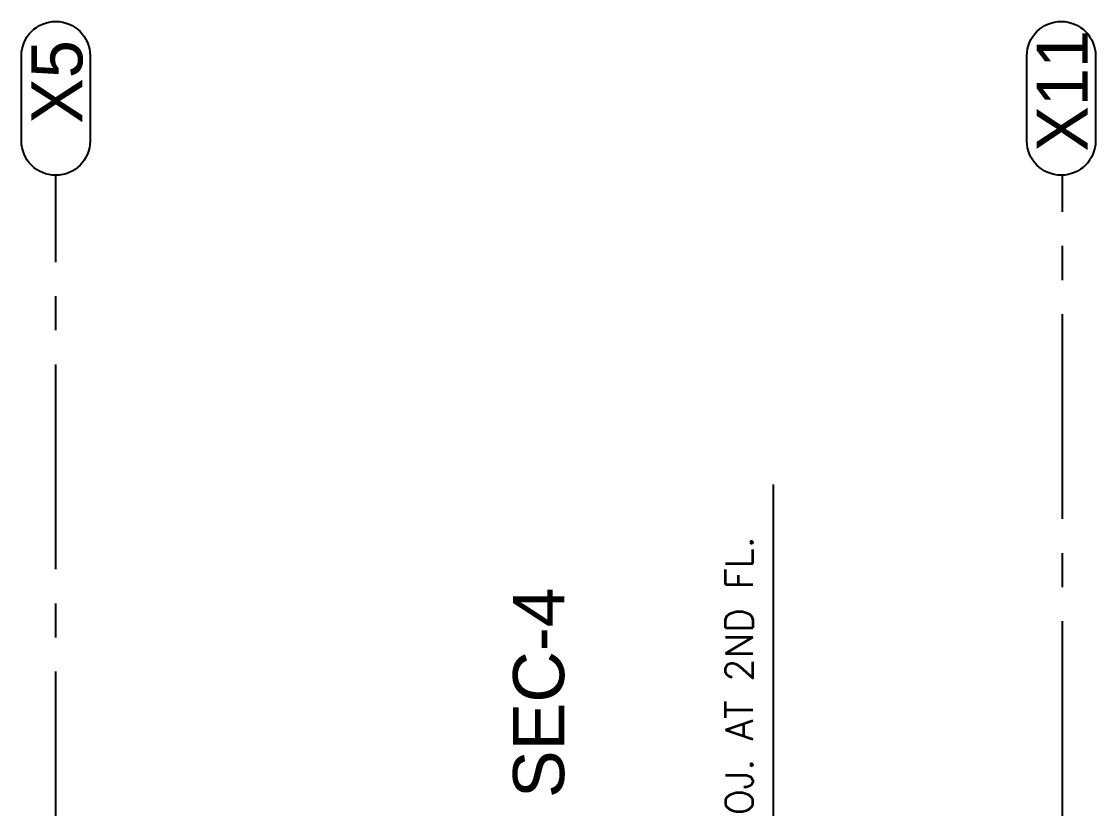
# Model space of a CAD drawing. Header units: millimetres. Extents: x 1124992 to 1258557, y -5767803 to -5695799.
# Drawn here: x 1195441 to 1199378, y -5700619 to -5697736 of the extents above; entities that cross this region are included whole.
import ezdxf

# ---------------------------------------------------------------- set-up
doc = ezdxf.new("R2010")
doc.units = ezdxf.units.MM
doc.header["$LTSCALE"] = 1000
doc.header["$MEASUREMENT"] = 0
for name, pattern in [('$36$HIDDEN', [0.375, 0.25, -0.125]), ('$5$AUDIT_D_120904163729-0', [0]), ('$5$HIDDEN', [0.375, 0.25, -0.125]), ('AUDIT_D_120904163729-0', [0]), ('T8_PROFILE SECTIONS$0$PHANTOM2', [1.25, 0.625, -0.125, 0.125, -0.125, 0.125, -0.125]), ('T8_REFUGE COLUMNS$0$AUDIT_D_120904163729-0', [0]), ('T8_REFUGE COLUMNS$0$CENTER2', [1.125, 0.75, -0.125, 0.125, -0.125])]:
    doc.linetypes.add(name, pattern=pattern)
doc.layers.get('0').update_dxf_attribs({"linetype": 'AUDIT_D_120904163729-0'})
for name, color, linetype in [('$1$A-DIM', 1, '$5$AUDIT_D_120904163729-0'), ('$21$A-DIMENSIONS', 2, '$36$HIDDEN'), ('T8_PROFILE SECTIONS$0$A-PROFILE SECTIONS', 81, 'T8_PROFILE SECTIONS$0$PHANTOM2'), ('T8_REFUGE COLUMNS$0$A-CENTERLINE', 193, 'T8_REFUGE COLUMNS$0$CENTER2'), ('T8_REFUGE COLUMNS$0$A-COLUMN GRID NUMBERING', 4, 'T8_REFUGE COLUMNS$0$AUDIT_D_120904163729-0'), ('T8_TYPICAL COLUMNS$0$A-RCC COLS', 3, 'Continuous')]:
    doc.layers.add(name, color=color, linetype=linetype)
doc.layers.add('T8(T9 IS SIMILAR)$0$D&W', color=8, linetype='Continuous', lineweight=25)
doc.styles.add('$6$Romans 1', font='romans.shx', dxfattribs={"height": 100})
doc.styles.add('T8_PROFILE SECTIONS$0$arial', font='sanss___.ttf')
doc.styles.add('T8_REFUGE COLUMNS$0$STANDARD', font='GOTHIC.TTF')
doc.dimstyles.new('$2$ALPINE S', dxfattribs={"dimscale": 0, "dimtxt": 100, "dimasz": 75, "dimexe": 0, "dimexo": 0, "dimgap": 75, "dimtad": 1, "dimdec": 0, "dimzin": 0, "dimdsep": 46, "dimtxsty": '$6$Romans 1', "dimblk": '$6$_ArchTick', "dimcen": 0.09, "dimclrd": 256, "dimclre": 256, "dimclrt": 7, "dimadec": 0, "dimazin": 0, "dimtfac": 1, "dimtdec": 0, "dimtofl": 0, "dimtmove": 1, "dimatfit": 0, "dimldrblk": '$2$_Open90', "dimfxl": 1, "dimtolj": 1, "dimtzin": 0, "dimarcsym": 0})

# ---------------------------------------------------------------- blocks, each defined once
blk = doc.blocks.new('T8_REFUGE COLUMNS')
at = {"layer": 'T8_REFUGE COLUMNS$0$A-CENTERLINE'}
for p, q in [((1195567.1, -5727867.6), (1195567.1, -5698299.6)), ((1199257.1, -5728808.5), (1199257.1, -5698299.6))]:
    blk.add_line(p, q, dxfattribs=at)
at = {"layer": 'T8_REFUGE COLUMNS$0$A-COLUMN GRID NUMBERING', "linetype": 'ByBlock'}
for points in [[(1195692.9, -5698173.8, -1), (1195441.2, -5698173.8), (1195441.2, -5697862.2, -1), (1195692.9, -5697862.2)], [(1199377.7, -5698173.5, -1), (1199126, -5698173.5), (1199126, -5697862.2, -1), (1199377.7, -5697862.2)]]:
    blk.add_lwpolyline(points, format="xyb", close=True, dxfattribs=at)
at = {"layer": 'T8_REFUGE COLUMNS$0$A-COLUMN GRID NUMBERING', "linetype": 'ByBlock', "char_height": 187.5, "attachment_point": 1, "rotation": 90, "style": 'T8_REFUGE COLUMNS$0$STANDARD'}
for s, insert in [('X11', (1199162, -5698213.6)), ('X5', (1195477.2, -5698111.4))]:
    blk.add_mtext_dynamic_manual_height_columns(s, width=444.685, gutter_width=500, heights=[0], dxfattribs=dict(at, insert=insert))
blk = doc.blocks.new('T8_TYPICAL COLUMNS')
at = {"layer": 'T8_TYPICAL COLUMNS$0$A-RCC COLS', "linetype": 'ByBlock'}
blk.add_blockref('T8_REFUGE COLUMNS', (0, 0), dxfattribs=at)
blk = doc.blocks.new('T8(T9 IS SIMILAR)')
at = {"layer": 'T8(T9 IS SIMILAR)$0$D&W', "linetype": 'ByBlock'}
blk.add_blockref('T8_TYPICAL COLUMNS', (0, 0), dxfattribs=at)
blk = doc.blocks.new('PROFILE SECTION LINE T9')
at = {"layer": 'T8_PROFILE SECTIONS$0$A-PROFILE SECTIONS', "linetype": 'ByBlock', "insert": (11714.8, 11034.9, 0), "char_height": 187.5, "attachment_point": 7, "rotation": 90, "style": 'T8_PROFILE SECTIONS$0$arial'}
blk.add_mtext_dynamic_manual_height_columns('SEC-4', width=301.334, gutter_width=500, heights=[0], dxfattribs=at)
blk = doc.blocks.new('$6$_ArchTick')
at = {"color": 0, "linetype": 'ByBlock', "const_width": 0.15}
blk.add_lwpolyline([(-0.5, -0.5), (0.5, 0.5)], dxfattribs=at)
blk = doc.blocks.new('*D79')
at = {"layer": '$1$A-DIM', "lineweight": -2, "transparency": 16777216}
for p, q in [((13364.9, 17210.2), (13364.9, 19367.3)), ((13364.9, 16910.2), (13364.9, 16835.2))]:
    blk.add_line(p, q, dxfattribs=at)
at = {"layer": '$1$A-DIM', "linetype": '$5$HIDDEN', "lineweight": -2, "transparency": 16777216}
for p, q in [((13193.7, 17210.2), (13364.9, 17210.2)), ((13193.7, 16910.2), (13364.9, 16910.2))]:
    blk.add_line(p, q, dxfattribs=at)
at = {"layer": '$1$A-DIM', "linetype": 'ByBlock', "lineweight": -2, "transparency": 16777216, "xscale": 75, "yscale": 75, "zscale": 75}
for p, rotation in [((13364.9, 17210.2), 270), ((13364.9, 16910.2), 90)]:
    blk.add_blockref('$6$_ArchTick', p, dxfattribs=dict(at, rotation=rotation))
at = {"layer": '$1$A-DIM', "color": 7, "linetype": 'ByBlock', "transparency": 16777216, "insert": (13239.9, 18413.7), "char_height": 100, "attachment_point": 5, "rotation": 90, "style": '$6$Romans 1'}
blk.add_mtext('\\A1;300 PROJ. AT 2ND FL.', dxfattribs=at)
blk = doc.blocks.new('$2$_Open90')
at = {"color": 0, "linetype": 'ByBlock', "lineweight": -2}
for p, q in [((0, 0), (-1, 0)), ((-0.5, 0.5), (0, 0)), ((0, 0), (-0.5, -0.5))]:
    blk.add_line(p, q, dxfattribs=at)
blk = doc.blocks.new('2ndflproj')
at = {"layer": '$1$A-DIM', "linetype": 'ByBlock'}
dim = blk.add_linear_dim(base=(13364.9, 17210.2), p1=(13193.7, 16910.2, 0), p2=(13193.7, 17210.2), angle=270, text='<> PROJ. AT 2ND FL.', dimstyle='$2$ALPINE S', override={"dimscale": 1, "dimtmove": 0, "dimfxl": 5, "dimarcsym": 1}, dxfattribs=at)
dim.commit()
dim.dimension.update_dxf_attribs({"geometry": '*D79', "text_midpoint": (13364.9, 18413.7), "dimtype": 128})

msp = doc.modelspace()

# ---------------------------------------------------------------- block references
at = {"layer": '$21$A-DIMENSIONS', "linetype": 'ByBlock'}
msp.add_blockref('T8(T9 IS SIMILAR)', (0, 0), dxfattribs=at)

# ---------------------------------------------------------------- next in the draw order: block references
at = {"linetype": 'ByBlock'}
msp.add_blockref('2ndflproj', (1184832.069, -5718799.863), dxfattribs=at)
at = {"layer": 'T8_PROFILE SECTIONS$0$A-PROFILE SECTIONS', "linetype": 'ByBlock'}
msp.add_blockref('PROFILE SECTION LINE T9', (1185718.17, -5711615.765, -0.024), dxfattribs=at)

doc.saveas('drawing.dxf')
